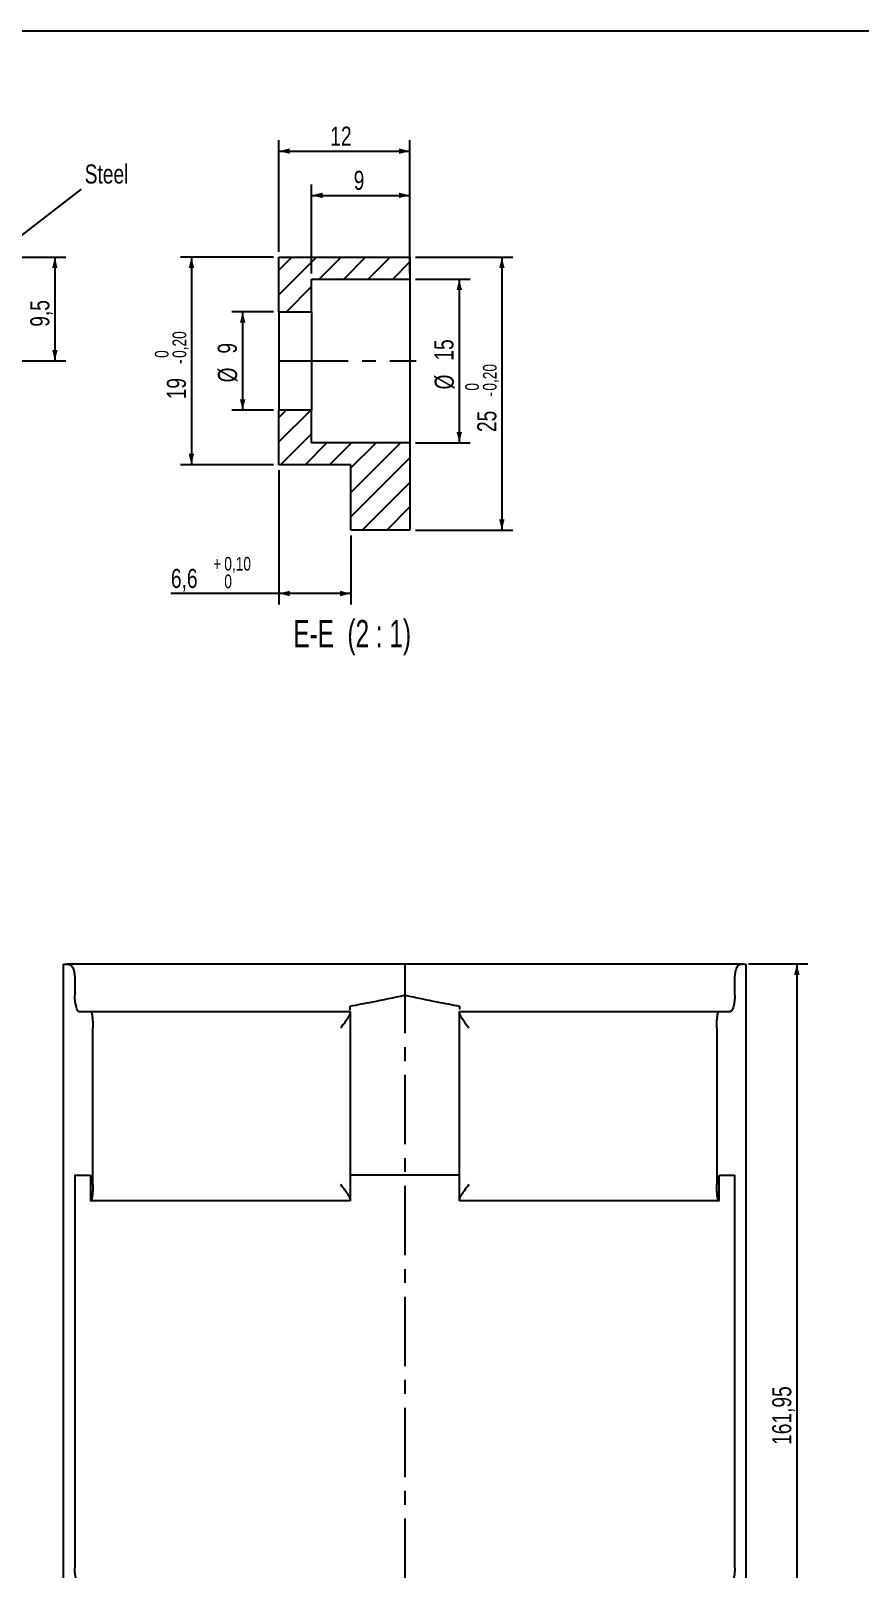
# Model space of a CAD drawing. Header units: millimetres. Extents: x 8 to 832, y 8 to 585.
# Drawn here: x 504.7 to 656.5, y 303.2 to 585 of the extents above; entities that cross this region are included whole.
import ezdxf

# ---------------------------------------------------------------- set-up
doc = ezdxf.new("R2010")
doc.units = ezdxf.units.MM
doc.linetypes.add('CENTERX2', pattern=[20.32, 12.7, -2.54, 2.54, -2.54])
for name, color, linetype in [('CENTERLINE', 4, 'CENTERX2'), ('DIMENSIONS', 2, 'Continuous'), ('HATCH', 3, 'Continuous'), ('TEXT', 2, 'Continuous')]:
    doc.layers.add(name, color=color, linetype=linetype)
doc.layers.add('OUTLINE', color=7, linetype='Continuous', lineweight=25)
doc.styles.add('SLDTEXTSTYLE0', font='TXT', dxfattribs={"width": 0.75})
doc.styles.add('SLDTEXTSTYLE8', font='TXT', dxfattribs={"width": 0.666667})
doc.dimstyles.new('SLDDIMSTYLE2', dxfattribs={"dimtxt": 3.5, "dimasz": 2, "dimexe": 0, "dimexo": 0.0625, "dimgap": 0.875, "dimtad": 1, "dimrnd": 1e-09, "dimzin": 12, "dimdsep": 46, "dimtxsty": 'SLDTEXTSTYLE0', "dimsah": 1, "dimcen": 0.09, "dimadec": 0, "dimazin": 3, "dimtfac": 1, "dimtofl": 0, "dimtmove": 0, "dimatfit": 3, "dimfxl": 0, "dimfrac": 2, "dimtolj": 1, "dimtzin": 12, "dimarcsym": 0})
doc.dimstyles.new('SLDDIMSTYLE21', dxfattribs={"dimtxt": 0.18, "dimasz": 2, "dimexe": 0, "dimexo": 0.0625, "dimgap": 0, "dimtad": 0, "dimtih": 1, "dimtoh": 1, "dimdec": 0, "dimrnd": 1e-09, "dimzin": 0, "dimdsep": 46, "dimtxsty": 'Standard', "dimsah": 1, "dimcen": 0.09, "dimadec": 0, "dimazin": 0, "dimtfac": 2, "dimtdec": 0, "dimtofl": 0, "dimtmove": 0, "dimatfit": 3, "dimfxl": 0, "dimfrac": 2, "dimtolj": 1, "dimtzin": 0, "dimarcsym": 0})
doc.dimstyles.new('SLDDIMSTYLE26', dxfattribs={"dimtxt": 3.5, "dimasz": 2, "dimexe": 0, "dimexo": 0.0625, "dimgap": 0.875, "dimtad": 1, "dimlfac": 0.5, "dimrnd": 1e-09, "dimzin": 12, "dimdsep": 46, "dimtxsty": 'SLDTEXTSTYLE0', "dimsah": 1, "dimcen": 0.09, "dimadec": 0, "dimazin": 3, "dimtfac": 1, "dimtofl": 0, "dimtmove": 0, "dimatfit": 3, "dimfxl": 0, "dimfrac": 2, "dimtolj": 1, "dimtzin": 12, "dimarcsym": 0})
doc.dimstyles.new('SLDDIMSTYLE29', dxfattribs={"dimtxt": 3.5, "dimasz": 2, "dimexe": 0, "dimexo": 0.0625, "dimgap": 0.875, "dimtad": 1, "dimlfac": 0.5, "dimrnd": 1e-09, "dimzin": 12, "dimdsep": 46, "dimtxsty": 'SLDTEXTSTYLE0', "dimsah": 1, "dimcen": 0.09, "dimadec": 0, "dimazin": 3, "dimtol": 1, "dimtm": 0.2, "dimtfac": 1, "dimtofl": 0, "dimtmove": 0, "dimatfit": 3, "dimfxl": 0, "dimfrac": 2, "dimtolj": 1, "dimarcsym": 0})
doc.dimstyles.new('SLDDIMSTYLE30', dxfattribs={"dimtxt": 3.5, "dimasz": 2, "dimexe": 0, "dimexo": 0.0625, "dimgap": 0.875, "dimtad": 1, "dimlfac": 0.5, "dimrnd": 1e-09, "dimzin": 12, "dimdsep": 46, "dimtxsty": 'SLDTEXTSTYLE0', "dimsah": 1, "dimcen": 0.09, "dimadec": 0, "dimazin": 3, "dimtol": 1, "dimtp": 0.1, "dimtfac": 1, "dimtofl": 0, "dimtmove": 0, "dimatfit": 3, "dimfxl": 0, "dimfrac": 2, "dimtolj": 1, "dimarcsym": 0})

# ---------------------------------------------------------------- blocks, each defined once
blk = doc.blocks.new('_D_113')
at = {"layer": 'DIMENSIONS'}
for p, q in [((636.11, 414.07), (646.93, 414.07)), ((644.93, 414.07), (644.93, 252.12)), ((582.83, 252.12), (646.93, 252.12))]:
    blk.add_line(p, q, dxfattribs=at)
for points in [[(644.93, 414.07), (644.43, 412.07), (645.43, 412.07)], [(644.93, 252.12), (645.43, 254.12), (644.43, 254.12)]]:
    blk.add_solid(points, dxfattribs=at)
at = {"layer": 'DIMENSIONS', "insert": (640.42, 325.98), "char_height": 3.5, "attachment_point": 1, "rotation": 90, "style": 'SLDTEXTSTYLE0'}
blk.add_mtext('161,95', dxfattribs=at)
blk = doc.blocks.new('_D_115')
at = {"layer": 'DIMENSIONS'}
for p, q in [((495.14, 543.52), (511.1, 543.52)), ((509.1, 543.52), (509.1, 524.52)), ((476.14, 524.52), (511.1, 524.52))]:
    blk.add_line(p, q, dxfattribs=at)
for points in [[(509.1, 543.52), (508.6, 541.52), (509.6, 541.52)], [(509.1, 524.52), (509.6, 526.52), (508.6, 526.52)]]:
    blk.add_solid(points, dxfattribs=at)
at = {"layer": 'DIMENSIONS', "insert": (504.59, 530.79), "char_height": 3.5, "attachment_point": 1, "rotation": 90, "style": 'SLDTEXTSTYLE0'}
blk.add_mtext('9,5', dxfattribs=at)
blk = doc.blocks.new('_D_116')
at = {"layer": 'DIMENSIONS'}
for p, q in [((575.1, 539.52), (585.14, 539.52)), ((583.14, 539.52), (583.14, 509.52)), ((575.1, 509.52), (585.14, 509.52))]:
    blk.add_line(p, q, dxfattribs=at)
for points in [[(583.14, 539.52), (582.64, 537.52), (583.64, 537.52)], [(583.14, 509.52), (583.64, 511.52), (582.64, 511.52)]]:
    blk.add_solid(points, dxfattribs=at)
at = {"layer": 'DIMENSIONS', "char_height": 3.5, "attachment_point": 1, "rotation": 90, "style": 'SLDTEXTSTYLE0'}
for s, insert in [('15', (578.58, 524.58)), ('%%c', (578.63, 519.3))]:
    blk.add_mtext(s, dxfattribs=dict(at, insert=insert))
blk = doc.blocks.new('_D_117')
at = {"layer": 'DIMENSIONS'}
for p, q in [((549.1, 533.52), (541.47, 533.52)), ((543.47, 533.52), (543.47, 515.52)), ((549.1, 515.52), (541.47, 515.52))]:
    blk.add_line(p, q, dxfattribs=at)
for points in [[(543.47, 533.52), (542.97, 531.52), (543.97, 531.52)], [(543.47, 515.52), (543.97, 517.52), (542.97, 517.52)]]:
    blk.add_solid(points, dxfattribs=at)
at = {"layer": 'DIMENSIONS', "char_height": 3.5, "attachment_point": 1, "rotation": 90, "style": 'SLDTEXTSTYLE0'}
for s, insert in [('9', (538.91, 525.87)), ('%%c', (538.96, 520.59))]:
    blk.add_mtext(s, dxfattribs=dict(at, insert=insert))
blk = doc.blocks.new('_D_118')
at = {"layer": 'DIMENSIONS'}
for p, q in [((556.1, 540.52), (556.1, 556.85)), ((574.1, 540.52), (574.1, 556.85)), ((556.1, 554.85), (574.1, 554.85))]:
    blk.add_line(p, q, dxfattribs=at)
for points in [[(556.1, 554.85), (558.1, 554.35), (558.1, 555.35)], [(574.1, 554.85), (572.1, 555.35), (572.1, 554.35)]]:
    blk.add_solid(points, dxfattribs=at)
at = {"layer": 'DIMENSIONS', "insert": (563.81, 559.36), "char_height": 3.5, "attachment_point": 1, "style": 'SLDTEXTSTYLE0'}
blk.add_mtext('9', dxfattribs=at)
blk = doc.blocks.new('_D_119')
at = {"layer": 'DIMENSIONS'}
for p, q in [((550.1, 544.52), (550.1, 564.95)), ((574.1, 544.52), (574.1, 564.95)), ((550.1, 562.95), (574.1, 562.95))]:
    blk.add_line(p, q, dxfattribs=at)
for points in [[(550.1, 562.95), (552.1, 562.45), (552.1, 563.45)], [(574.1, 562.95), (572.1, 563.45), (572.1, 562.45)]]:
    blk.add_solid(points, dxfattribs=at)
at = {"layer": 'DIMENSIONS', "insert": (559.52, 567.46), "char_height": 3.5, "attachment_point": 1, "style": 'SLDTEXTSTYLE0'}
blk.add_mtext('12', dxfattribs=at)
blk = doc.blocks.new('_D_120')
at = {"layer": 'DIMENSIONS'}
for p, q in [((575.1, 543.52), (592.93, 543.52)), ((590.93, 543.52), (590.93, 493.52)), ((575.1, 493.52), (592.93, 493.52))]:
    blk.add_line(p, q, dxfattribs=at)
for points in [[(590.93, 543.52), (590.43, 541.52), (591.43, 541.52)], [(590.93, 493.52), (591.43, 495.52), (590.43, 495.52)]]:
    blk.add_solid(points, dxfattribs=at)
at = {"layer": 'DIMENSIONS', "attachment_point": 1, "rotation": 90, "style": 'SLDTEXTSTYLE0'}
for s, insert, char_height in [('0,20', (587.47, 519.08), 2.5), ('0', (584.24, 519.08), 2.5), ('-', (587.47, 517.97), 2.5), ('25', (586.42, 511.5), 3.5)]:
    blk.add_mtext(s, dxfattribs=dict(at, insert=insert, char_height=char_height))
blk = doc.blocks.new('_D_121')
at = {"layer": 'DIMENSIONS'}
for p, q in [((549.1, 543.52), (532.1, 543.52)), ((534.1, 543.52), (534.1, 505.52)), ((549.1, 505.52), (532.1, 505.52))]:
    blk.add_line(p, q, dxfattribs=at)
for points in [[(534.1, 543.52), (533.6, 541.52), (534.6, 541.52)], [(534.1, 505.52), (534.6, 507.52), (533.6, 507.52)]]:
    blk.add_solid(points, dxfattribs=at)
at = {"layer": 'DIMENSIONS', "attachment_point": 1, "rotation": 90, "style": 'SLDTEXTSTYLE0'}
for s, insert, char_height in [('0,20', (530.64, 525.08), 2.5), ('0', (527.41, 525.08), 2.5), ('-', (530.64, 523.97), 2.5), ('19', (529.59, 517.5), 3.5)]:
    blk.add_mtext(s, dxfattribs=dict(at, insert=insert, char_height=char_height))
blk = doc.blocks.new('_D_122')
at = {"layer": 'DIMENSIONS'}
for p, q in [((550.1, 504.52), (550.1, 479.93)), ((563.3, 492.52), (563.3, 479.93)), ((550.1, 481.93), (530.34, 481.93)), ((563.3, 481.93), (550.1, 481.93))]:
    blk.add_line(p, q, dxfattribs=at)
for points in [[(550.1, 481.93), (552.1, 481.43), (552.1, 482.43)], [(563.3, 481.93), (561.3, 482.43), (561.3, 481.43)]]:
    blk.add_solid(points, dxfattribs=at)
at = {"layer": 'DIMENSIONS', "attachment_point": 1, "style": 'SLDTEXTSTYLE0'}
for s, insert, char_height in [('+', (538.1, 488.62), 2.5), ('0,10', (540.12, 488.62), 2.5), ('6,6', (530.34, 486.44), 3.5), ('0', (540.12, 485.39), 2.5)]:
    blk.add_mtext(s, dxfattribs=dict(at, insert=insert, char_height=char_height))

msp = doc.modelspace()

# ---------------------------------------------------------------- hatches: boundary and pattern name
at = {"layer": 'HATCH'}
h = msp.add_hatch(dxfattribs=at)
h.set_pattern_fill('ANSI31', color=256, style=0)
h.paths.add_polyline_path([(574.10393, 543.52335), (550.10393, 543.52335), (550.10393, 533.52335), (556.10393, 533.52335), (556.10393, 539.52335), (574.10393, 539.52335)], flags=0)
h = msp.add_hatch(dxfattribs=at)
h.set_pattern_fill('ANSI31', color=256, style=0)
h.paths.add_polyline_path([(550.10393, 505.52335), (563.30393, 505.52335), (563.30393, 493.52335), (574.10393, 493.52335), (574.10393, 509.52335), (556.10393, 509.52335), (556.10393, 515.52335), (550.10393, 515.52335)], flags=0)

# ---------------------------------------------------------------- linework, layer by layer
at = {"layer": 'CENTERLINE'}
for p, q in [((550.10393, 524.52335), (575.22513, 524.52335)), ((573.16249, 414.06771), (573.16249, 178.74946))]:
    msp.add_line(p, q, dxfattribs=at)
at = {"layer": 'OUTLINE'}
for p, q in [((8, 585), (832, 585)), ((550.10393, 543.52335), (574.10393, 543.52335)), ((550.10393, 533.52335), (550.10393, 543.52335)), ((574.10393, 543.52335), (574.10393, 539.52335)), ((556.10393, 539.52335), (574.10393, 539.52335)), ((556.10393, 533.52335), (556.10393, 539.52335)), ((574.10393, 539.52335), (574.10393, 509.52335)), ((550.10393, 533.52335), (556.10393, 533.52335)), ((550.10393, 533.52335), (550.10393, 515.52335)), ((556.10393, 533.52335), (556.10393, 515.52335)), ((556.10393, 515.52335), (550.10393, 515.52335)), ((550.10393, 505.52335), (550.10393, 515.52335)), ((556.10393, 509.52335), (556.10393, 515.52335)), ((574.10393, 509.52335), (556.10393, 509.52335)), ((574.10393, 509.52335), (574.10393, 493.52335)), ((563.30393, 505.52335), (550.10393, 505.52335)), ((563.30393, 493.52335), (563.30393, 505.52335)), ((574.10393, 493.52335), (563.30393, 493.52335)), ((510.66248, 180.11771), (510.66248, 414.01687)), ((511.21249, 414.06771), (635.11249, 414.06771)), ((547.06462, 414.08021), (547.06462, 414.06771)), ((557.92339, 414.06771), (558.17129, 414.06771)), ((558.17129, 414.06771), (558.51259, 414.06771)), ((635.66249, 180.11771), (635.66249, 414.01687)), ((512.74886, 411.06771), (512.74886, 408.36771)), ((633.57611, 408.36771), (633.57611, 411.06771)), ((513.50913, 405.36771), (515.65291, 405.36771)), ((515.65291, 405.36771), (563.16249, 405.36771)), ((563.16249, 405.06934), (563.16249, 370.96609)), ((583.16249, 405.36771), (630.67207, 405.36771)), ((583.16249, 370.96609), (583.16249, 405.06934)), ((630.67207, 405.36771), (632.81584, 405.36771)), ((516.05164, 373.66771), (516.05164, 402.36772)), ((630.27333, 402.36772), (630.27333, 373.66771)), ((512.74886, 375.36771), (512.74886, 303.4775)), ((512.74886, 375.36771), (515.59861, 375.36771)), ((515.59291, 375.36771), (515.59291, 370.66772)), ((573.16249, 375.36771), (563.16249, 375.36771)), ((583.16249, 375.36771), (573.16249, 375.36771)), ((630.72636, 375.36771), (633.57611, 375.36771)), ((630.73207, 370.66772), (630.73207, 375.36771)), ((633.57611, 303.4775), (633.57611, 375.36771)), ((515.59861, 370.66772), (515.59291, 370.66772)), ((515.59861, 370.66772), (515.65291, 370.66772)), ((563.16249, 370.66772), (515.65291, 370.66772)), ((630.67207, 370.66772), (583.16249, 370.66772)), ((630.67207, 370.66772), (630.72636, 370.66772)), ((630.73207, 370.66772), (630.72636, 370.66772))]:
    msp.add_line(p, q, dxfattribs=at)
for points, knots in [([(510.66248, 414.01687), (510.83679, 414.03273), (511.18363, 414.0643), (511.64656, 414.03621), (512.01401, 413.88472), (512.26248, 413.61165), (512.43169, 413.27525), (512.56001, 412.87556), (512.64839, 412.45724), (512.70824, 411.97442), (512.73647, 411.60897), (512.74784, 411.27929), (512.74861, 411.1197), (512.74886, 411.06771)], [0, 0, 0, 0, 0.241718636, 0.480971017, 0.641919324, 0.751393746, 0.826872037, 0.879663152, 0.935761378, 0.958156901, 0.980735288, 0.993724736, 1, 1, 1, 1]), ([(633.57611, 411.06771), (633.5773, 411.17996), (633.57996, 411.43023), (633.60438, 411.84576), (633.67711, 412.51493), (633.86389, 413.27381), (634.15063, 413.76223), (634.76904, 414.14261), (635.27378, 414.07158), (635.66249, 414.01687)], [0, 0, 0, 0, 0.0135167413, 0.030138146, 0.0587631677, 0.1417753478, 0.2998737456, 0.4608234055, 1, 1, 1, 1]), ([(513.50913, 405.36771), (513.4968, 405.36875), (513.38961, 405.37779), (513.18495, 405.63235), (512.95721, 406.31452), (512.81463, 407.17042), (512.76408, 407.76168), (512.75013, 408.14081), (512.7492, 408.30746), (512.74886, 408.36771)], [0, 0, 0, 0, 0.043888109, 0.381492451, 0.729853427, 0.875240662, 0.948395975, 0.981342014, 1, 1, 1, 1]), ([(563.16249, 406.36617), (564.52309, 406.61255), (567.85183, 407.21532), (571.17386, 407.94048), (573.14588, 408.36414), (573.16249, 408.36771)], [0, 0, 0, 0, 0.406701216, 0.995002407, 1, 1, 1, 1]), ([(563.16249, 405.62933), (563.16249, 405.74932), (563.16249, 405.93556), (563.16249, 406.25318), (563.16249, 406.36617)], [0, 0, 0, 0, 0.644255485, 1, 1, 1, 1]), ([(573.16249, 408.36771), (573.1791, 408.36414), (575.15111, 407.94047), (578.47315, 407.21532), (581.80189, 406.61255), (583.16249, 406.36617)], [0, 0, 0, 0, 0.004997415, 0.593298695, 1, 1, 1, 1]), ([(583.16249, 406.36617), (583.16249, 406.15327), (583.16249, 405.87172), (583.16249, 405.74239), (583.16249, 405.71085)], [0, 0, 0, 0, 0.756182323, 1, 1, 1, 1]), ([(633.57611, 408.36771), (633.5759, 408.32036), (633.57526, 408.1756), (633.56616, 407.88281), (633.53498, 407.42113), (633.46152, 406.84421), (633.34937, 406.30847), (633.13079, 405.58789), (632.94961, 405.46124), (632.81584, 405.36771)], [0, 0, 0, 0, 0.014670365, 0.044853051, 0.094467495, 0.193266518, 0.357303875, 0.525451588, 1, 1, 1, 1]), ([(515.65291, 405.36771), (515.70645, 405.32472), (515.8035, 405.24678), (515.92397, 404.65759), (516.00041, 403.92691), (516.0437, 403.15646), (516.04905, 402.62546), (516.05164, 402.36772)], [0, 0, 0, 0, 0.306233172, 0.555020642, 0.735761449, 0.871741701, 1, 1, 1, 1]), ([(561.4534, 402.36772), (561.4555, 402.37069), (561.70889, 402.72926), (562.18894, 403.3833), (562.75627, 404.18794), (563.09867, 404.74727), (563.14292, 404.9706), (563.16249, 405.06934)], [0, 0, 0, 0, 0.0029233564, 0.3526182733, 0.6373715477, 0.8396600299, 1, 1, 1, 1]), ([(563.16249, 405.36771), (563.16249, 405.33818), (563.16249, 405.29899), (563.16249, 405.11471), (563.16249, 405.06934)], [0, 0, 0, 0, 0.753797238, 1, 1, 1, 1]), ([(583.16249, 405.06934), (583.16249, 405.1547), (583.16249, 405.32823), (583.16249, 405.35441), (583.16249, 405.36771)], [0, 0, 0, 0, 0.491895287, 1, 1, 1, 1]), ([(583.16249, 405.06934), (583.18205, 404.9706), (583.2263, 404.74727), (583.56871, 404.18794), (584.13603, 403.3833), (584.6161, 402.72928), (584.86948, 402.37069), (584.87158, 402.36772)], [0, 0, 0, 0, 0.160339911, 0.36262841, 0.64738184, 0.997076786, 1, 1, 1, 1]), ([(630.27333, 402.36772), (630.27367, 402.45995), (630.27488, 402.79134), (630.2929, 403.40486), (630.34486, 404.18178), (630.44489, 404.93595), (630.56199, 405.31809), (630.64433, 405.35521), (630.67207, 405.36771)], [0, 0, 0, 0, 0.04608614, 0.16557164, 0.316002901, 0.527633449, 0.840916172, 1, 1, 1, 1]), ([(516.05164, 373.66771), (516.0513, 373.57547), (516.05009, 373.24409), (516.03208, 372.63057), (515.98011, 371.85365), (515.8801, 371.09948), (515.76299, 370.71734), (515.68064, 370.68022), (515.65291, 370.66772)], [0, 0, 0, 0, 0.046086752, 0.165571651, 0.316002934, 0.527633376, 0.840916076, 1, 1, 1, 1]), ([(563.16249, 370.96609), (563.14292, 371.06483), (563.09867, 371.28815), (562.75627, 371.84749), (562.18894, 372.65213), (561.70889, 373.30617), (561.4555, 373.66474), (561.4534, 373.66771)], [0, 0, 0, 0, 0.160338984, 0.362627533, 0.647382416, 0.997076643, 1, 1, 1, 1]), ([(584.87158, 373.66771), (584.86948, 373.66474), (584.6161, 373.30615), (584.13602, 372.65214), (583.56871, 371.84749), (583.2263, 371.28815), (583.18205, 371.06483), (583.16249, 370.96609)], [0, 0, 0, 0, 0.002923215, 0.352617471, 0.637372509, 0.839661075, 1, 1, 1, 1]), ([(630.67207, 370.66772), (630.61852, 370.71072), (630.52147, 370.78865), (630.401, 371.37784), (630.32457, 372.10852), (630.28127, 372.87897), (630.27593, 373.40997), (630.27333, 373.66771)], [0, 0, 0, 0, 0.3062331786, 0.5550206047, 0.7357614157, 0.8717416986, 1, 1, 1, 1]), ([(563.16249, 370.96609), (563.16249, 370.88073), (563.16249, 370.7072), (563.16249, 370.68102), (563.16249, 370.66772)], [0, 0, 0, 0, 0.4918957478, 1, 1, 1, 1]), ([(583.16249, 370.66772), (583.16249, 370.69725), (583.16249, 370.73643), (583.16249, 370.92072), (583.16249, 370.96609)], [0, 0, 0, 0, 0.7537955396, 1, 1, 1, 1]), ([(513.36994, 300.54306), (513.30088, 300.63362), (513.16164, 300.81621), (512.99606, 301.32622), (512.87295, 301.91813), (512.8067, 302.3727), (512.76591, 302.86369), (512.75054, 303.19866), (512.74925, 303.41378), (512.74886, 303.4775)], [0, 0, 0, 0, 0.295889924, 0.596584577, 0.725257495, 0.864863542, 0.920308118, 0.97639563, 1, 1, 1, 1]), ([(633.57611, 303.4775), (633.57486, 303.36292), (633.57205, 303.10442), (633.5456, 302.66239), (633.46075, 301.88752), (633.25833, 301.00949), (633.07079, 300.72109), (632.95503, 300.54306)], [0, 0, 0, 0, 0.0424232108, 0.0957140353, 0.1931930869, 0.5019740658, 1, 1, 1, 1])]:
    msp.add_open_spline(points, degree=3, knots=knots, dxfattribs=at)

# ---------------------------------------------------------------- texts
at = {"layer": 'TEXT'}
for s, insert, char_height, attachment_point, style in [('Steel', (514.56099, 560.51891), 3.5, 1, 'SLDTEXTSTYLE0'), ('E-E  (2 : 1)', (563.53324, 477.09084), 5, 2, 'SLDTEXTSTYLE8')]:
    msp.add_mtext(s, dxfattribs=dict(at, insert=insert, char_height=char_height, attachment_point=attachment_point, style=style))

# ---------------------------------------------------------------- dimensions: what is measured, and where the dimension line sits
at = {"layer": 'DIMENSIONS'}
for base, p1, p2, dimstyle, picture, middle in [((574.10393, 562.94737), (550.10393, 543.52335), (574.10393, 543.52335), 'SLDDIMSTYLE26', '_D_119', (562.10393, 562.94737)), ((574.10393, 554.84791), (556.10393, 539.52335), (574.10393, 539.52335), 'SLDDIMSTYLE26', '_D_118', (565.10393, 554.84791)), ((550.10393, 481.92678), (563.30393, 493.52335), (550.10393, 505.52335), 'SLDDIMSTYLE30', '_D_122', (538.46149, 481.92678))]:
    dim = msp.add_linear_dim(base=base, p1=p1, p2=p2, dimstyle=dimstyle, dxfattribs=at)
    dim.commit()
    dim.dimension.update_dxf_attribs({"geometry": picture, "text_midpoint": middle, "dimtype": 160})
for base, p1, p2, dimstyle, picture, middle in [((509.10077, 524.52335), (494.14259, 543.52335), (475.14259, 524.52335), 'SLDDIMSTYLE26', '_D_115', (509.10077, 534.02335)), ((534.10393, 505.52335), (550.10393, 543.52335), (550.10393, 505.52335), 'SLDDIMSTYLE29', '_D_121', (534.10393, 524.52335)), ((590.93449, 493.52335), (574.10393, 543.52335), (574.10393, 493.52335), 'SLDDIMSTYLE29', '_D_120', (590.93449, 518.52335)), ((644.9291, 252.11771), (635.11249, 414.06771), (581.83226, 252.11771), 'SLDDIMSTYLE2', '_D_113', (644.9291, 333.09271))]:
    dim = msp.add_linear_dim(base=base, p1=p1, p2=p2, angle=90, dimstyle=dimstyle, dxfattribs=at)
    dim.commit()
    dim.dimension.update_dxf_attribs({"geometry": picture, "text_midpoint": middle, "dimtype": 160})
for base, p1, p2, picture, middle in [((583.14374, 509.52335), (574.10393, 539.52335), (574.10393, 509.52335), '_D_116', (583.14374, 524.52335)), ((543.4728, 515.52335), (550.10393, 533.52335), (550.10393, 515.52335), '_D_117', (543.4728, 524.52335))]:
    dim = msp.add_linear_dim(base=base, p1=p1, p2=p2, angle=90, text='%%c<>', dimstyle='SLDDIMSTYLE26', dxfattribs=at)
    dim.commit()
    dim.dimension.update_dxf_attribs({"geometry": picture, "text_midpoint": middle, "dimtype": 160})

# ---------------------------------------------------------------- leaders
at = {"layer": 'TEXT'}
msp.add_leader([(494.14259, 540.68542), (513.99525, 555.99655)], dimstyle='SLDDIMSTYLE21', dxfattribs=at)

doc.saveas('drawing.dxf')
